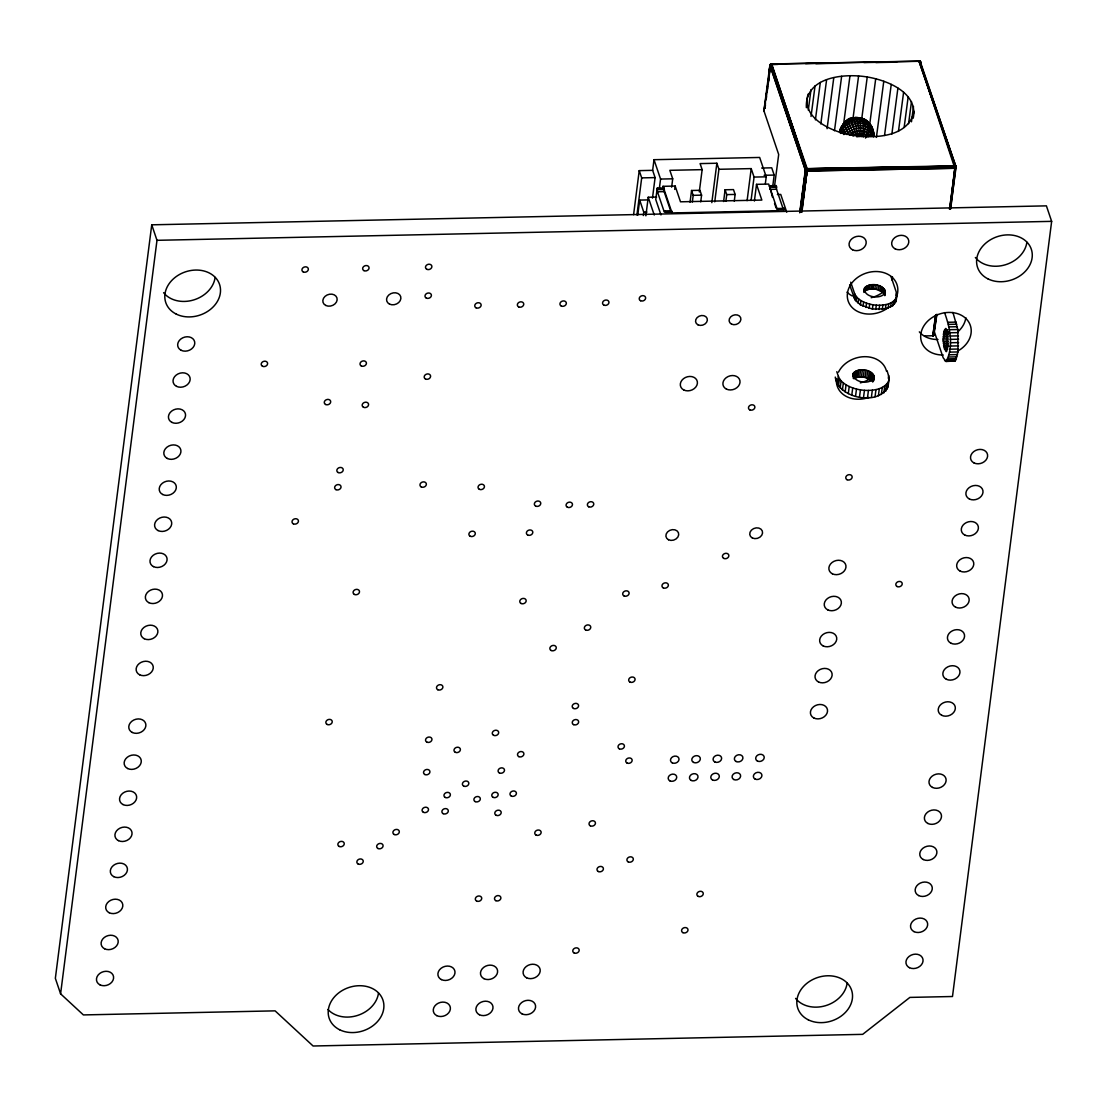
<?xml version="1.0" encoding="UTF-8"?>
<svg xmlns="http://www.w3.org/2000/svg" width="1107" height="1107" viewBox="0 0 1107 1107"><rect width="100%" height="100%" fill="white"/><g stroke="black" fill="none" stroke-linecap="round" stroke-linejoin="round"><path stroke-width="1.5" d="M801.925 212.032L807.266 168.984L771.302 63.791L769.891 65.188L763.913 110.769L778.691 154.496L774.457 186.709M943.136 339.974C948.173 300.108 949.681 380.144 943.136 339.974L948.173 339.877M956.088 167.835C956.227 165.123 956.683 168.831 954.871 168.25L807.058 170.962L805.578 169.426L770.154 64.704L778.124 64.372M870.628 124.897C865.328 117.356 853.967 114.948 846.426 120.774L847.699 127.084L853.027 135.995C857.344 132.826 864.29 132.439 867.985 136.77C875.651 130.017 868.552 116.595 859.17 118.933M872.095 129.685L871.735 127.499L873.658 136.369C874.253 130.114 871.209 123.112 865.439 120.414L866.823 121.825M933.865 330.315L943.164 357.755L946.015 361.491C954.026 347.211 950.014 327.506 944.548 312.589M946.015 361.491L955.12 360.965L957.97 351.957L957.818 329.54L952.933 312.423M841.14 129.132L843.174 123.915L846.564 121.784M763.941 110.921L770.929 64.081L919.336 61.286L920.83 62.462L919.696 61.106L770.707 64.012L770.057 65.05L805.37 169.855L807.321 171.004L771.676 63.819M920.747 62.532L919.045 61.023L955.507 166.175L949.474 209.278M919.862 61.909C917.883 59.709 922.145 62.808 919.613 61.84M920.097 62.006L919.322 61.577L920.72 62.034M920.484 62.241L920.291 61.438M955.798 168.056L955.853 166.258L950.692 208.849M919.225 61.065L954.871 168.25L956.157 166.77M859.682 136.424L860.997 136.396L861.149 133.573L860.07 121.313L858.229 117.757L855.171 117.508L857.316 121.355L858.769 128.108L859.682 136.424L858.354 136.631C855.407 129.035 856.334 108.79 844.184 122.988L845.665 128.799L849.899 134.957C855.254 129.588 866.158 128.799 870.296 136.023C872.925 132.646 873.714 126.862 869.576 124.302M771.164 63.888L807.321 171.004L805.315 170.077L769.918 65.493L770.984 63.943L806.643 168.707C808.442 172.111 805.509 169.634 805.495 170.367L800.098 211.395M835.273 377.072C837.888 399.17 881.809 406.809 888.201 384.835M887.094 370.762L889.142 377.736L887.233 389.194M849.623 284.817L854.922 299.706L860.443 304.868L872.399 309.061L885.365 308.825L892.699 305.712L896.186 300.8L896.504 292.788L890.997 276.529M896.186 300.8L896.891 294.683M873.091 131.193L873.465 134.736L872.786 133.089M800.638 211.769L805.827 170.63L806.906 169.523L954.884 166.714C957.168 167.71 954.151 169.108 955.673 166.119L920.277 61.549L919.294 61.134L920.277 61.549M873.465 136.784C876.467 117.204 845.001 116.885 840.67 133.407L840.393 128.882L843.174 123.915M151.742 224.818L55.35 978.339L60.594 993.823L83.385 1014.925L275.103 1010.857L313.087 1046.004L862.671 1034.353L909.885 997.407L952.49 996.508L1051.65 221.358L1046.406 205.86L151.742 224.818L156.986 240.316L60.594 993.823M633.591 214.661L639.223 170.63L652.646 170.34L655.095 177.604L652.48 198.111M636.94 214.966L641.686 177.881L639.223 170.63M637.743 215.159L639.68 200.09L647.54 199.924M643.347 215.547L643.776 212.198L639.68 200.09M645.865 215.796L648.232 197.254L656.617 197.074M652.646 170.34L654.002 159.699L759.665 157.457L766.224 176.816L765.366 183.499M670.468 210.302L664.145 191.622L663.923 187.996L657.226 188.148L655.759 199.537L660.976 214.938M777.792 209.97L784.503 209.832L784.005 208.379L777.294 208.517L777.695 210.717L672.032 212.945L671.631 210.759L664.92 210.897L664.283 212.004L657.433 191.76L657.226 188.148M659.274 189.076L660.561 179.057L654.002 159.699M662.623 189.366L663.01 186.322L675.173 186.059L680.501 201.806L761.851 200.076L756.524 184.343L768.687 184.08L777.695 210.717M663.84 188.744L663.923 187.996M671.645 187.152L672.71 178.808L669.846 170.326L702.142 169.648L699.292 191.926M674.744 189.408L675.173 186.059M690.048 202.221L691.557 190.487L699.942 190.307L701.575 195.15L700.717 201.861M692.332 202.041L693.19 195.33L691.557 190.487M711.815 202.65L716.866 163.241L700.094 163.601L702.142 169.648M714.748 201.848L718.913 169.288L716.866 163.241M723.604 201.516L725.099 189.767L733.484 189.601L735.131 194.431L734.273 201.142M725.874 201.322L726.746 194.611L725.099 189.767M747.1 200.685L751.196 168.61L718.913 169.288M751.072 200.464L754.061 177.078L751.196 168.61M754.393 201.045L756.524 184.343M769.503 186.502L769.6 185.755L776.311 185.616L776.519 189.242L782.843 207.922M772.451 197.171L769.6 185.755M772.672 186.875L774.18 175.072L771.731 167.821L761.658 168.029M764.591 108.444L765.477 101.706M765.919 98.343L768.798 76.48M769.24 73.104C767.4 71.111 772.561 61.646 769.946 65.05M764.785 108.361L765.449 103.311M766.113 98.26L766.556 94.898M766.999 91.535L767.663 86.484M768.106 83.122L768.77 78.071M769.434 73.02L769.877 69.658M765.006 108.292L765.449 104.93M766.113 99.879L766.556 96.517M767.22 91.466L767.663 88.103M768.327 83.053L768.77 79.69M806.366 107.67C804.803 76.577 844.586 73.145 867.238 76.992C887.399 80.313 918.492 92.697 913.22 118.186M808.29 110.146L810.974 89.722M811.03 116.456L815.056 85.82M799.697 212.807L805.37 169.855M800.25 211.534L805.647 170.506L806.837 169.288L955.701 166.687M800.873 211.866L807.058 170.035L954.912 167.24L955.798 167.918M801.122 211.935L807.128 170.298L955.037 167.517L950.207 209.154M801.385 211.99L807.197 170.547L954.995 167.78L949.972 209.223M801.662 212.018L807.058 171.004M815.402 119.888L820.315 82.444M820.799 123.929L826.611 79.69M827.081 128.675L833.792 77.615M834.484 130.751L841.638 76.286M843.492 125.091L849.982 75.733M852.999 118.518L858.589 75.982M861.647 119.542L867.238 76.992M869.438 126.419L875.706 78.777M837.446 383.492L838.373 376.394L836.795 371.703M838.525 385.762L839.452 378.663L838.373 376.394M840.199 387.962L841.126 380.863L839.452 378.663M854.023 297.825L854.59 293.563L850.729 282.188M842.413 390.038L843.354 382.939L841.126 380.863M854.922 299.706L855.49 295.458L854.59 293.563M876.398 137.42L883.773 81.268M856.32 301.547L856.873 297.285L855.49 295.458M845.139 391.933L846.066 384.849L843.354 382.939M858.174 303.276L858.728 299.015L856.873 297.285M848.294 393.622L849.221 386.523L846.066 384.849M860.443 304.868L860.997 300.606L858.728 299.015M852.874 376.214L853.248 373.377C858.728 366.334 877.284 369.946 873.644 380.836M864.069 291.044L864.442 288.207C869.964 281.178 888.464 284.803 884.839 295.666M884.535 135.455L891.246 84.395M853.137 378.165L853.884 372.478M863.889 292.456L865.079 287.308M863.059 306.265L863.626 302.003L860.997 300.606M851.795 395.047L852.722 387.948L849.221 386.523M854.051 377.362L854.798 371.689M864.525 291.57L865.992 286.519M853.871 378.788L855.033 378.124L855.96 371.025M865.439 290.781L866.601 290.103L867.155 285.855M855.033 378.124L856.417 377.584L857.344 370.485M866.601 290.103L867.985 289.577L868.538 285.315M865.978 307.455L866.546 303.193L863.626 302.003M856.417 377.584L857.967 377.21L858.907 370.112M867.985 289.577L869.548 289.204L870.102 284.942M855.559 396.181L856.486 389.083L852.722 387.948M857.967 377.21L859.669 377.003L860.596 369.918M869.548 289.204L871.237 288.996L871.79 284.734M869.12 308.396L869.687 304.134L866.546 303.193M891.868 134.044L897.902 88.103M871.237 288.996L872.122 288.955L872.676 284.707M859.669 377.003L861.44 376.975L862.381 369.876M872.122 288.955L873.008 288.969L873.575 284.707M859.502 396.984L860.43 389.885L856.486 389.083M861.44 376.975L863.252 377.113L864.193 370.015M873.008 288.969L874.821 289.107L875.388 284.845M872.399 309.061L872.966 304.812L869.687 304.134M872.953 373.972L872.012 381.057L865.051 377.432L865.978 370.333M885.282 290.809L884.728 295.071L882.597 292.11L876.619 289.411L877.173 285.163M863.515 397.441L864.456 390.342C872.8 390.716 883.151 389.719 888.174 382.095M898.455 131.415L903.603 92.268M866.767 377.902L867.694 370.803M875.748 309.448L876.315 305.186C883.621 305.518 893.875 304.522 896.739 296.538M878.335 289.882L878.903 285.634M868.372 378.525L869.299 371.426M879.94 290.504L880.494 286.243M869.798 379.272L870.739 372.173M881.38 291.252L881.933 287.004M867.514 397.551L868.442 390.453M879.083 309.531L879.636 305.283M871.029 380.13L871.97 373.031M882.597 292.11L883.165 287.848M904.142 127.443L908.169 96.807M883.594 293.051L884.147 288.789M872.731 382.053L873.658 374.969M882.307 309.323L882.874 305.062M884.299 294.047L884.867 289.785M871.389 397.288L872.316 390.204M873.52 380.241L874.087 375.993M908.584 123.707L911.49 101.581M885.365 308.825L885.918 304.563M875.042 396.693L875.983 389.595M911.476 121.798L913.496 106.48M888.146 308.037L888.713 303.775M878.391 395.752L879.332 388.654M890.623 306.999L891.177 302.737M892.699 305.712L893.266 301.45M881.352 394.493L882.293 387.395M894.345 304.231L894.913 299.969M896.13 295.624L896.504 292.788M895.521 302.585L896.075 298.323M883.856 392.957L884.784 385.859M885.835 391.186L886.762 384.087M888.312 378.29L888.686 375.453M888.035 387.063L889.142 377.736M924.47 335.919L932.855 335.767L935.54 315.246M932.855 335.767L935.802 315.232M949.737 209.265L955.037 166.05L918.935 61.203M933.104 335.739L936.052 315.191M933.353 335.698L936.273 315.135M933.575 335.642L936.633 314.942M950.401 209.071L955.964 167.946M933.768 335.559L936.896 314.25M839.687 132.577C841.112 121.867 854.327 116.027 863.958 119.528L865.619 126.502L863.474 136.894M852.653 118.006L850.646 118.947L857.067 137.019M840.033 130.294L839.576 132.093L841.195 127.637L844.157 123.306L845.471 123.015M914.119 111.378C908.183 138.707 871.14 138.845 849.097 134.694C830.554 130.944 800.748 117.55 808.165 94.053M874.212 377.003C871.251 385.582 852.113 382.87 853.248 373.377M805.522 169.786L807.183 168.624L954.732 165.87L954.871 168.25L956.005 166.424M769.918 65.493L771.15 63.998M770.181 64.801L769.96 65.271M770.541 64.621L771.205 63.985M806.034 170.741L807.349 169.717L955.936 167.641M873.7 134.445L873.312 136.106C871.278 121.659 849.318 123.071 843.921 134.57C841.555 132.148 839.231 127.042 843.133 124.897M839.576 132.093L840.393 128.882M864.442 288.207C863.502 297.506 880.812 299.942 885.213 292.829M840.13 130.557L841.195 127.637M865.757 134.874C868.345 129.464 869.701 119.777 861.855 118.352M806.795 170.907L954.871 168.25M771.178 64.123L770.569 64.51L807.321 171.004L770.61 64.081L770.154 64.704M805.55 170.16L806.09 169.413M840.13 131.816C844.032 120.746 859.696 115.834 868.981 123.209C870.988 128.315 868.275 133.809 865.508 138.071M956.102 167.129C954.165 169.343 956.905 166.465 955.244 165.925M783.369 209.472L784.005 208.379M844.184 122.988L847.007 120.552L848.944 121.244M842.593 132.826C848.211 121.549 868.677 118.989 873.34 132.259L872.15 135.815C868.483 125.133 852.556 126.323 846.758 134.501L843.036 128.966L842.33 125.977L845.457 121.839M805.647 169.579L806.961 168.817L954.815 166.244L955.991 166.963M770.347 64.649L805.744 169.233L807.321 171.004M919.045 61.369L920.069 61.425M919.28 61.272L920.014 61.314M846.108 121.369L853.137 118.214L858.229 117.757M806.297 169.26L807.017 169.011M771.51 64.068L778.166 64.151M858.714 117.896L859.738 117.757C865.591 121.535 862.92 130.737 862.27 136.562L860.997 136.396M948.533 333.428L943.441 333.968L948.422 334.328M919.35 61.646L920.83 62.462M641.686 177.881L655.095 177.604M764.121 175.293L774.18 175.072M660.561 179.057L672.71 178.808M754.061 177.078L766.224 176.816M657.71 189.601L664.421 189.449M770.085 187.208L776.796 187.069M657.433 191.76L664.145 191.622M769.808 189.38L776.519 189.242M693.19 195.33L701.575 195.15M726.746 194.611L735.131 194.431M777.391 194.514L780.739 194.445L786.745 212.198M643.776 212.198L646.917 212.129M672.129 212.212L665.418 212.35L664.92 210.897M156.986 240.316L1051.65 221.358M805.619 63.639L836.491 63.071M863.944 62.559L896.545 61.95M815.873 63.666L836.463 63.279M875.928 62.546L896.518 62.158M807.224 168.79L955.715 166.285M947.827 322.275L956.213 322.109M948.436 324.379L956.822 324.226M948.976 326.883L957.361 326.717M949.432 329.706L957.818 329.54M944.451 330.038L947.8 329.969M944.105 330.841L947.454 330.785M943.801 331.92L948.837 331.823M949.792 332.778L958.178 332.612M943.551 333.235L948.574 333.138M943.358 334.743L948.381 334.646M950.041 336.03L958.427 335.864M943.219 336.39L948.242 336.307M943.15 338.161L948.173 338.064M950.18 339.379L958.565 339.226M943.206 341.786L948.242 341.689M950.207 342.741L958.579 342.589M943.33 343.544L948.367 343.461M943.524 345.218L948.561 345.121M950.11 346.048L958.496 345.882M943.773 346.726L948.81 346.629M944.077 348.041L947.426 347.985M944.409 349.134L947.772 349.079M949.903 349.189L958.288 349.037M949.585 352.123L957.97 351.957M949.169 354.752L957.555 354.586M948.671 357.007L957.057 356.855M948.076 358.862L956.462 358.696M947.44 360.232L955.825 360.079M944.534 360.633L952.919 360.481L954.4 361.325M946.734 361.117L955.12 360.965M862.242 119.21L863.764 119.238M872.966 304.812L876.315 305.186M860.43 389.885L864.456 390.342M856.735 117.646L860.679 118.075M874.821 289.107L876.619 289.411M863.252 377.113L865.051 377.432M849.318 119.791C846.523 122.144 853.193 131.166 854.479 135.082M919.723 61.203L956.213 167.254M774.554 203.397L776.132 208.061M663.01 186.322L672.032 212.945M648.232 197.254L654.237 215.007M873.631 132.798L873.658 136.369M847.132 983.127A28.381 22.804 -18.7 0 1 825.462 1005.723A28.381 22.804 -18.7 0 1 795.601 998.403M215.118 277.414A28.381 22.804 -18.7 0 1 193.462 300.011A28.381 22.804 -18.7 0 1 163.601 292.691M1026.881 242.225A28.381 22.804 -18.7 0 1 1005.225 264.822A28.381 22.804 -18.7 0 1 975.364 257.502M378.497 993.062A28.381 22.804 -18.7 0 1 357.727 1015.382A28.381 22.804 -18.7 0 1 327.976 1009.515M892.463 276.778A25.765 20.715 -18.7 0 1 891.785 279.905M883.165 291.971A25.765 20.715 -18.7 0 1 871.195 297.714M852.39 295.998A25.765 20.715 -18.7 0 1 847.021 292.151M965.844 317.681A25.765 20.715 -18.7 0 1 957.832 331.823M937.975 339.489A25.765 20.715 -18.7 0 1 919.322 331.865M870.918 378.137A25.765 20.715 -18.7 0 1 860.305 382.884M888.409 307.469A25.765 20.715 -18.7 0 1 848.958 302.986A25.765 20.715 -18.7 0 1 871.154 271.893A25.765 20.715 -18.7 0 1 897.03 295.403M943.219 354.987A25.765 20.715 -18.7 0 1 923.017 327.368A25.765 20.715 -18.7 0 1 963.436 316.519A25.765 20.715 -18.7 0 1 957.61 351.127M868.829 397.399A25.765 20.715 -18.7 0 1 836.518 378.497M838.456 372.187A25.765 20.715 -18.7 0 1 864.387 356.689A25.765 20.715 -18.7 0 1 886.486 371.163M335.933 489.64A3.279 2.643 -18.7 0 0 341.039 487.191A3.279 2.643 -18.7 0 0 336.528 484.949A3.279 2.643 -18.7 0 0 335.933 489.64M527.693 535.027A3.279 2.643 -18.7 0 0 532.799 532.578A3.279 2.643 -18.7 0 0 528.288 530.336A3.279 2.643 -18.7 0 0 527.693 535.027M325.762 305.449A7.306 5.867 -18.7 0 0 337.123 299.997A7.306 5.867 -18.7 0 0 327.091 295.002A7.306 5.867 -18.7 0 0 325.762 305.449M389.498 304.093A7.306 5.867 -18.7 0 0 400.859 298.641A7.306 5.867 -18.7 0 0 390.826 293.646A7.306 5.867 -18.7 0 0 389.498 304.093M808.235 1019.796A28.381 22.804 -18.7 0 0 852.376 998.625A28.381 22.804 -18.7 0 0 813.424 979.211A28.381 22.804 -18.7 0 0 808.235 1019.796M176.234 314.084A28.381 22.804 -18.7 0 0 220.362 292.898A28.381 22.804 -18.7 0 0 181.423 273.484A28.381 22.804 -18.7 0 0 176.234 314.084M987.998 278.895A28.381 22.804 -18.7 0 0 1032.125 257.723A28.381 22.804 -18.7 0 0 993.187 238.309A28.381 22.804 -18.7 0 0 987.998 278.895M339.6 1029.731A28.381 22.804 -18.7 0 0 383.742 1008.56A28.381 22.804 -18.7 0 0 344.803 989.146A28.381 22.804 -18.7 0 0 339.6 1029.731M518.796 756.621A3.279 2.643 -18.7 0 0 523.902 754.171A3.279 2.643 -18.7 0 0 519.404 751.93A3.279 2.643 -18.7 0 0 518.796 756.621M682.894 932.648A3.279 2.643 -18.7 0 0 688 930.198A3.279 2.643 -18.7 0 0 683.489 927.943A3.279 2.643 -18.7 0 0 682.894 932.648M476.619 901.056A3.279 2.643 -18.7 0 0 481.725 898.607A3.279 2.643 -18.7 0 0 477.214 896.366A3.279 2.643 -18.7 0 0 476.619 901.056M463.708 786.108A3.279 2.643 -18.7 0 0 468.815 783.659A3.279 2.643 -18.7 0 0 464.303 781.404A3.279 2.643 -18.7 0 0 463.708 786.108M627.046 763.041A3.279 2.643 -18.7 0 0 632.152 760.592A3.279 2.643 -18.7 0 0 627.641 758.337A3.279 2.643 -18.7 0 0 627.046 763.041M574.076 952.933A3.279 2.643 -18.7 0 0 579.182 950.484A3.279 2.643 -18.7 0 0 574.671 948.229A3.279 2.643 -18.7 0 0 574.076 952.933M476.038 307.801A3.279 2.643 -18.7 0 0 481.144 305.352A3.279 2.643 -18.7 0 0 476.633 303.11A3.279 2.643 -18.7 0 0 476.038 307.801M518.643 306.902A3.279 2.643 -18.7 0 0 523.749 304.453A3.279 2.643 -18.7 0 0 519.238 302.211A3.279 2.643 -18.7 0 0 518.643 306.902M561.235 306.002A3.279 2.643 -18.7 0 0 566.341 303.553A3.279 2.643 -18.7 0 0 561.844 301.298A3.279 2.643 -18.7 0 0 561.235 306.002M603.841 305.089A3.279 2.643 -18.7 0 0 608.947 302.64A3.279 2.643 -18.7 0 0 604.45 300.398A3.279 2.643 -18.7 0 0 603.841 305.089M496.088 815.264A3.279 2.643 -18.7 0 0 501.194 812.815A3.279 2.643 -18.7 0 0 496.697 810.559A3.279 2.643 -18.7 0 0 496.088 815.264M628.209 861.896A3.279 2.643 -18.7 0 0 633.315 859.447A3.279 2.643 -18.7 0 0 628.818 857.192A3.279 2.643 -18.7 0 0 628.209 861.896M536.051 835.079A3.279 2.643 -18.7 0 0 541.143 832.63A3.279 2.643 -18.7 0 0 536.646 830.388A3.279 2.643 -18.7 0 0 536.051 835.079M698.157 896.366A3.279 2.643 -18.7 0 0 703.263 893.916A3.279 2.643 -18.7 0 0 698.752 891.675A3.279 2.643 -18.7 0 0 698.157 896.366M475.207 801.606A3.279 2.643 -18.7 0 0 480.313 799.157A3.279 2.643 -18.7 0 0 475.802 796.902A3.279 2.643 -18.7 0 0 475.207 801.606M443.187 813.673A3.279 2.643 -18.7 0 0 448.293 811.223A3.279 2.643 -18.7 0 0 443.782 808.982A3.279 2.643 -18.7 0 0 443.187 813.673M423.386 812.303A3.279 2.643 -18.7 0 0 428.492 809.854A3.279 2.643 -18.7 0 0 423.995 807.598A3.279 2.643 -18.7 0 0 423.386 812.303M358.142 864.014A3.279 2.643 -18.7 0 0 363.248 861.564A3.279 2.643 -18.7 0 0 358.751 859.323A3.279 2.643 -18.7 0 0 358.142 864.014M339.143 846.44A3.279 2.643 -18.7 0 0 344.249 843.991A3.279 2.643 -18.7 0 0 339.752 841.749A3.279 2.643 -18.7 0 0 339.143 846.44M426.845 742.119A3.279 2.643 -18.7 0 0 431.951 739.656A3.279 2.643 -18.7 0 0 427.454 737.414A3.279 2.643 -18.7 0 0 426.845 742.119M327.132 724.448A3.279 2.643 -18.7 0 0 332.238 721.999A3.279 2.643 -18.7 0 0 327.741 719.758A3.279 2.643 -18.7 0 0 327.132 724.448M377.971 848.502A3.279 2.643 -18.7 0 0 383.077 846.052A3.279 2.643 -18.7 0 0 378.58 843.797A3.279 2.643 -18.7 0 0 377.971 848.502M394.203 834.498A3.279 2.643 -18.7 0 0 399.309 832.035A3.279 2.643 -18.7 0 0 394.812 829.793A3.279 2.643 -18.7 0 0 394.203 834.498M354.392 594.431A3.279 2.643 -18.7 0 0 359.498 591.982A3.279 2.643 -18.7 0 0 354.987 589.74A3.279 2.643 -18.7 0 0 354.392 594.431M293.327 523.819A3.279 2.643 -18.7 0 0 298.433 521.369A3.279 2.643 -18.7 0 0 293.922 519.114A3.279 2.643 -18.7 0 0 293.327 523.819M437.791 689.744A3.279 2.643 -18.7 0 0 442.897 687.295A3.279 2.643 -18.7 0 0 438.4 685.053A3.279 2.643 -18.7 0 0 437.791 689.744M535.65 506.093A3.279 2.643 -18.7 0 0 540.756 503.643A3.279 2.643 -18.7 0 0 536.245 501.402A3.279 2.643 -18.7 0 0 535.65 506.093M495.784 900.655A3.279 2.643 -18.7 0 0 500.89 898.206A3.279 2.643 -18.7 0 0 496.393 895.964A3.279 2.643 -18.7 0 0 495.784 900.655M424.825 774.513A3.279 2.643 -18.7 0 0 429.931 772.063A3.279 2.643 -18.7 0 0 425.434 769.822A3.279 2.643 -18.7 0 0 424.825 774.513M551.161 650.501A3.279 2.643 -18.7 0 0 556.268 648.052A3.279 2.643 -18.7 0 0 551.756 645.796A3.279 2.643 -18.7 0 0 551.161 650.501M521.065 603.481A3.279 2.643 -18.7 0 0 526.171 601.032A3.279 2.643 -18.7 0 0 521.66 598.79A3.279 2.643 -18.7 0 0 521.065 603.481M499.382 772.935A3.279 2.643 -18.7 0 0 504.488 770.486A3.279 2.643 -18.7 0 0 499.977 768.244A3.279 2.643 -18.7 0 0 499.382 772.935M590.335 825.836A3.279 2.643 -18.7 0 0 595.441 823.387A3.279 2.643 -18.7 0 0 590.93 821.131A3.279 2.643 -18.7 0 0 590.335 825.836M598.292 871.513A3.279 2.643 -18.7 0 0 603.398 869.064A3.279 2.643 -18.7 0 0 598.887 866.823A3.279 2.643 -18.7 0 0 598.292 871.513M363.954 270.634A3.279 2.643 -18.7 0 0 369.06 268.185A3.279 2.643 -18.7 0 0 364.549 265.929A3.279 2.643 -18.7 0 0 363.954 270.634M303.235 271.921A3.279 2.643 -18.7 0 0 308.341 269.471A3.279 2.643 -18.7 0 0 303.83 267.216A3.279 2.643 -18.7 0 0 303.235 271.921M426.776 269.292A3.279 2.643 -18.7 0 0 431.882 266.842A3.279 2.643 -18.7 0 0 427.385 264.601A3.279 2.643 -18.7 0 0 426.776 269.292M619.311 748.816A3.279 2.643 -18.7 0 0 624.417 746.367A3.279 2.643 -18.7 0 0 619.906 744.125A3.279 2.643 -18.7 0 0 619.311 748.816M325.583 404.484A3.279 2.643 -18.7 0 0 330.689 402.021A3.279 2.643 -18.7 0 0 326.191 399.779A3.279 2.643 -18.7 0 0 325.583 404.484M585.645 629.994A3.279 2.643 -18.7 0 0 590.751 627.544A3.279 2.643 -18.7 0 0 586.253 625.289A3.279 2.643 -18.7 0 0 585.645 629.994M847.049 479.718A3.279 2.643 -18.7 0 0 852.155 477.269A3.279 2.643 -18.7 0 0 847.658 475.028A3.279 2.643 -18.7 0 0 847.049 479.718M425.489 378.995A3.279 2.643 -18.7 0 0 430.595 376.532A3.279 2.643 -18.7 0 0 426.098 374.291A3.279 2.643 -18.7 0 0 425.489 378.995M361.311 365.96A3.279 2.643 -18.7 0 0 366.417 363.511A3.279 2.643 -18.7 0 0 361.906 361.269A3.279 2.643 -18.7 0 0 361.311 365.96M629.966 682.078A3.279 2.643 -18.7 0 0 635.072 679.629A3.279 2.643 -18.7 0 0 630.575 677.387A3.279 2.643 -18.7 0 0 629.966 682.078M493.57 735.311A3.279 2.643 -18.7 0 0 498.676 732.862A3.279 2.643 -18.7 0 0 494.179 730.606A3.279 2.643 -18.7 0 0 493.57 735.311M445.263 797.455A3.279 2.643 -18.7 0 0 450.369 795.006A3.279 2.643 -18.7 0 0 445.858 792.764A3.279 2.643 -18.7 0 0 445.263 797.455M426.292 298.074A3.279 2.643 -18.7 0 0 431.398 295.624A3.279 2.643 -18.7 0 0 426.901 293.369A3.279 2.643 -18.7 0 0 426.292 298.074M723.743 558.398A3.279 2.643 -18.7 0 0 728.849 555.935A3.279 2.643 -18.7 0 0 724.338 553.694A3.279 2.643 -18.7 0 0 723.743 558.398M455.281 752.29A3.279 2.643 -18.7 0 0 460.387 749.84A3.279 2.643 -18.7 0 0 455.89 747.599A3.279 2.643 -18.7 0 0 455.281 752.29M573.495 708.438A3.279 2.643 -18.7 0 0 578.587 705.989A3.279 2.643 -18.7 0 0 574.09 703.748A3.279 2.643 -18.7 0 0 573.495 708.438M573.537 724.615A3.279 2.643 -18.7 0 0 578.643 722.165A3.279 2.643 -18.7 0 0 574.146 719.924A3.279 2.643 -18.7 0 0 573.537 724.615M663.259 587.886A3.279 2.643 -18.7 0 0 668.365 585.437A3.279 2.643 -18.7 0 0 663.868 583.195A3.279 2.643 -18.7 0 0 663.259 587.886M588.661 506.771A3.279 2.643 -18.7 0 0 593.767 504.322A3.279 2.643 -18.7 0 0 589.27 502.08A3.279 2.643 -18.7 0 0 588.661 506.771M511.296 796.058A3.279 2.643 -18.7 0 0 516.402 793.608A3.279 2.643 -18.7 0 0 511.891 791.353A3.279 2.643 -18.7 0 0 511.296 796.058M493.072 797.344A3.279 2.643 -18.7 0 0 498.164 794.895A3.279 2.643 -18.7 0 0 493.667 792.654A3.279 2.643 -18.7 0 0 493.072 797.344M624.002 595.912A3.279 2.643 -18.7 0 0 629.108 593.463A3.279 2.643 -18.7 0 0 624.597 591.207A3.279 2.643 -18.7 0 0 624.002 595.912M567.365 507.214A3.279 2.643 -18.7 0 0 572.471 504.764A3.279 2.643 -18.7 0 0 567.96 502.523A3.279 2.643 -18.7 0 0 567.365 507.214M470.184 536.245A3.279 2.643 -18.7 0 0 475.29 533.795A3.279 2.643 -18.7 0 0 470.779 531.554A3.279 2.643 -18.7 0 0 470.184 536.245M363.47 407.265A3.279 2.643 -18.7 0 0 368.576 404.816A3.279 2.643 -18.7 0 0 364.065 402.574A3.279 2.643 -18.7 0 0 363.47 407.265M479.331 489.308A3.279 2.643 -18.7 0 0 484.437 486.859A3.279 2.643 -18.7 0 0 479.926 484.617A3.279 2.643 -18.7 0 0 479.331 489.308M338.119 472.523A3.279 2.643 -18.7 0 0 343.225 470.074A3.279 2.643 -18.7 0 0 338.728 467.832A3.279 2.643 -18.7 0 0 338.119 472.523M640.524 300.717A3.279 2.643 -18.7 0 0 645.63 298.267A3.279 2.643 -18.7 0 0 641.119 296.026A3.279 2.643 -18.7 0 0 640.524 300.717M749.771 409.867A3.279 2.643 -18.7 0 0 754.877 407.418A3.279 2.643 -18.7 0 0 750.366 405.176A3.279 2.643 -18.7 0 0 749.771 409.867M421.255 486.942A3.279 2.643 -18.7 0 0 426.361 484.492A3.279 2.643 -18.7 0 0 421.85 482.251A3.279 2.643 -18.7 0 0 421.255 486.942M262.497 366.265A3.279 2.643 -18.7 0 0 267.603 363.816A3.279 2.643 -18.7 0 0 263.092 361.574A3.279 2.643 -18.7 0 0 262.497 366.265M897.113 586.53A3.279 2.643 -18.7 0 0 902.219 584.081A3.279 2.643 -18.7 0 0 897.722 581.825A3.279 2.643 -18.7 0 0 897.113 586.53M895.176 248.867A8.731 7.016 -18.7 0 0 908.75 242.364A8.731 7.016 -18.7 0 0 896.767 236.386A8.731 7.016 -18.7 0 0 895.176 248.867M852.57 249.781A8.731 7.016 -18.7 0 0 866.158 243.263A8.731 7.016 -18.7 0 0 854.175 237.285A8.731 7.016 -18.7 0 0 852.57 249.781M813.908 718.014A8.731 7.016 -18.7 0 0 827.496 711.51A8.731 7.016 -18.7 0 0 815.513 705.533A8.731 7.016 -18.7 0 0 813.908 718.014M818.53 681.967A8.731 7.016 -18.7 0 0 832.104 675.45A8.731 7.016 -18.7 0 0 820.121 669.472A8.731 7.016 -18.7 0 0 818.53 681.967M823.138 645.907A8.731 7.016 -18.7 0 0 836.712 639.403A8.731 7.016 -18.7 0 0 824.743 633.425A8.731 7.016 -18.7 0 0 823.138 645.907M827.745 609.86A8.731 7.016 -18.7 0 0 841.334 603.343A8.731 7.016 -18.7 0 0 829.351 597.365A8.731 7.016 -18.7 0 0 827.745 609.86M832.367 573.8A8.731 7.016 -18.7 0 0 845.942 567.296A8.731 7.016 -18.7 0 0 833.958 561.318A8.731 7.016 -18.7 0 0 832.367 573.8M672.226 762.848A4.359 3.515 -18.7 0 0 679.006 759.596A4.359 3.515 -18.7 0 0 673.014 756.607A4.359 3.515 -18.7 0 0 672.226 762.848M669.915 780.878A4.359 3.515 -18.7 0 0 676.709 777.626A4.359 3.515 -18.7 0 0 670.717 774.637A4.359 3.515 -18.7 0 0 669.915 780.878M693.522 762.405A4.359 3.515 -18.7 0 0 700.316 759.139A4.359 3.515 -18.7 0 0 694.324 756.164A4.359 3.515 -18.7 0 0 693.522 762.405M691.211 780.435A4.359 3.515 -18.7 0 0 698.005 777.169A4.359 3.515 -18.7 0 0 692.013 774.18A4.359 3.515 -18.7 0 0 691.211 780.435M714.818 761.948A4.359 3.515 -18.7 0 0 721.612 758.696A4.359 3.515 -18.7 0 0 715.62 755.707A4.359 3.515 -18.7 0 0 714.818 761.948M712.521 779.978A4.359 3.515 -18.7 0 0 719.301 776.713A4.359 3.515 -18.7 0 0 713.309 773.738A4.359 3.515 -18.7 0 0 712.521 779.978M736.127 761.505A4.359 3.515 -18.7 0 0 742.908 758.24A4.359 3.515 -18.7 0 0 736.916 755.251A4.359 3.515 -18.7 0 0 736.127 761.505M733.816 779.522A4.359 3.515 -18.7 0 0 740.611 776.27A4.359 3.515 -18.7 0 0 734.619 773.281A4.359 3.515 -18.7 0 0 733.816 779.522M757.423 761.049A4.359 3.515 -18.7 0 0 764.217 757.797A4.359 3.515 -18.7 0 0 758.226 754.808A4.359 3.515 -18.7 0 0 757.423 761.049M755.112 779.079A4.359 3.515 -18.7 0 0 761.907 775.813A4.359 3.515 -18.7 0 0 755.915 772.824A4.359 3.515 -18.7 0 0 755.112 779.079M960.17 571.101A8.731 7.016 -18.7 0 0 973.745 564.584A8.731 7.016 -18.7 0 0 961.775 558.606A8.731 7.016 -18.7 0 0 960.17 571.101M955.562 607.148A8.731 7.016 -18.7 0 0 969.137 600.631A8.731 7.016 -18.7 0 0 957.154 594.667A8.731 7.016 -18.7 0 0 955.562 607.148M932.495 787.423A8.731 7.016 -18.7 0 0 946.084 780.905A8.731 7.016 -18.7 0 0 934.1 774.928A8.731 7.016 -18.7 0 0 932.495 787.423M927.887 823.47A8.731 7.016 -18.7 0 0 941.462 816.952A8.731 7.016 -18.7 0 0 929.479 810.988A8.731 7.016 -18.7 0 0 927.887 823.47M923.28 859.53A8.731 7.016 -18.7 0 0 936.854 853.013A8.731 7.016 -18.7 0 0 924.871 847.035A8.731 7.016 -18.7 0 0 923.28 859.53M918.658 895.577A8.731 7.016 -18.7 0 0 932.246 889.059A8.731 7.016 -18.7 0 0 920.263 883.095A8.731 7.016 -18.7 0 0 918.658 895.577M914.05 931.637A8.731 7.016 -18.7 0 0 927.624 925.12A8.731 7.016 -18.7 0 0 915.641 919.142A8.731 7.016 -18.7 0 0 914.05 931.637M909.442 967.684A8.731 7.016 -18.7 0 0 923.017 961.167A8.731 7.016 -18.7 0 0 911.033 955.203A8.731 7.016 -18.7 0 0 909.442 967.684M171.931 422.404A8.731 7.016 -18.7 0 0 185.519 415.886A8.731 7.016 -18.7 0 0 173.536 409.922A8.731 7.016 -18.7 0 0 171.931 422.404M99.976 984.843A8.731 7.016 -18.7 0 0 113.564 978.325A8.731 7.016 -18.7 0 0 101.581 972.347A8.731 7.016 -18.7 0 0 99.976 984.843M104.598 948.782A8.731 7.016 -18.7 0 0 118.172 942.265A8.731 7.016 -18.7 0 0 106.189 936.301A8.731 7.016 -18.7 0 0 104.598 948.782M109.206 912.735A8.731 7.016 -18.7 0 0 122.78 906.218A8.731 7.016 -18.7 0 0 110.811 900.24A8.731 7.016 -18.7 0 0 109.206 912.735M113.813 876.675A8.731 7.016 -18.7 0 0 127.402 870.171A8.731 7.016 -18.7 0 0 115.419 864.193A8.731 7.016 -18.7 0 0 113.813 876.675M118.435 840.628A8.731 7.016 -18.7 0 0 132.01 834.111A8.731 7.016 -18.7 0 0 120.026 828.133A8.731 7.016 -18.7 0 0 118.435 840.628M123.043 804.568A8.731 7.016 -18.7 0 0 136.618 798.064A8.731 7.016 -18.7 0 0 124.648 792.086A8.731 7.016 -18.7 0 0 123.043 804.568M127.651 768.521A8.731 7.016 -18.7 0 0 141.239 762.003A8.731 7.016 -18.7 0 0 129.256 756.026A8.731 7.016 -18.7 0 0 127.651 768.521M132.273 732.46A8.731 7.016 -18.7 0 0 145.847 725.957A8.731 7.016 -18.7 0 0 133.864 719.979A8.731 7.016 -18.7 0 0 132.273 732.46M139.648 674.786A8.731 7.016 -18.7 0 0 153.223 668.268A8.731 7.016 -18.7 0 0 141.239 662.29A8.731 7.016 -18.7 0 0 139.648 674.786M144.256 638.725A8.731 7.016 -18.7 0 0 157.844 632.208A8.731 7.016 -18.7 0 0 145.861 626.244A8.731 7.016 -18.7 0 0 144.256 638.725M148.878 602.678A8.731 7.016 -18.7 0 0 162.452 596.161A8.731 7.016 -18.7 0 0 150.469 590.183A8.731 7.016 -18.7 0 0 148.878 602.678M153.486 566.618A8.731 7.016 -18.7 0 0 167.06 560.1A8.731 7.016 -18.7 0 0 155.077 554.137A8.731 7.016 -18.7 0 0 153.486 566.618M158.093 530.571A8.731 7.016 -18.7 0 0 171.682 524.054A8.731 7.016 -18.7 0 0 159.699 518.076A8.731 7.016 -18.7 0 0 158.093 530.571M162.715 494.511A8.731 7.016 -18.7 0 0 176.29 487.993A8.731 7.016 -18.7 0 0 164.306 482.029A8.731 7.016 -18.7 0 0 162.715 494.511M950.941 643.209A8.731 7.016 -18.7 0 0 964.529 636.691A8.731 7.016 -18.7 0 0 952.546 630.713A8.731 7.016 -18.7 0 0 950.941 643.209M946.333 679.255A8.731 7.016 -18.7 0 0 959.921 672.738A8.731 7.016 -18.7 0 0 947.938 666.774A8.731 7.016 -18.7 0 0 946.333 679.255M167.323 458.464A8.731 7.016 -18.7 0 0 180.898 451.947A8.731 7.016 -18.7 0 0 168.914 445.969A8.731 7.016 -18.7 0 0 167.323 458.464M521.978 1013.832A8.731 7.016 -18.7 0 0 535.567 1007.315A8.731 7.016 -18.7 0 0 523.583 1001.351A8.731 7.016 -18.7 0 0 521.978 1013.832M969.4 498.994A8.731 7.016 -18.7 0 0 982.974 492.477A8.731 7.016 -18.7 0 0 970.991 486.499A8.731 7.016 -18.7 0 0 969.4 498.994M441.389 979.584A8.731 7.016 -18.7 0 0 454.963 973.067A8.731 7.016 -18.7 0 0 442.994 967.103A8.731 7.016 -18.7 0 0 441.389 979.584M479.386 1014.732A8.731 7.016 -18.7 0 0 492.961 1008.228A8.731 7.016 -18.7 0 0 480.978 1002.25A8.731 7.016 -18.7 0 0 479.386 1014.732M974.008 462.934A8.731 7.016 -18.7 0 0 987.582 456.416A8.731 7.016 -18.7 0 0 975.613 450.452A8.731 7.016 -18.7 0 0 974.008 462.934M964.778 535.041A8.731 7.016 -18.7 0 0 978.367 528.523A8.731 7.016 -18.7 0 0 966.383 522.559A8.731 7.016 -18.7 0 0 964.778 535.041M526.6 977.785A8.731 7.016 -18.7 0 0 540.174 971.268A8.731 7.016 -18.7 0 0 528.191 965.29A8.731 7.016 -18.7 0 0 526.6 977.785M483.994 978.685A8.731 7.016 -18.7 0 0 497.569 972.167A8.731 7.016 -18.7 0 0 485.586 966.19A8.731 7.016 -18.7 0 0 483.994 978.685M181.161 350.296A8.731 7.016 -18.7 0 0 194.735 343.779A8.731 7.016 -18.7 0 0 182.752 337.815A8.731 7.016 -18.7 0 0 181.161 350.296M176.553 386.357A8.731 7.016 -18.7 0 0 190.127 379.839A8.731 7.016 -18.7 0 0 178.144 373.862A8.731 7.016 -18.7 0 0 176.553 386.357M436.781 1015.645A8.731 7.016 -18.7 0 0 450.355 1009.127A8.731 7.016 -18.7 0 0 438.372 1003.15A8.731 7.016 -18.7 0 0 436.781 1015.645M941.725 715.316A8.731 7.016 -18.7 0 0 955.299 708.798A8.731 7.016 -18.7 0 0 943.316 702.82A8.731 7.016 -18.7 0 0 941.725 715.316M731.519 324.116A6.019 4.829 -18.7 0 0 740.874 319.619A6.019 4.829 -18.7 0 0 732.626 315.509A6.019 4.829 -18.7 0 0 731.519 324.116M697.977 324.821A6.019 4.829 -18.7 0 0 707.331 320.338A6.019 4.829 -18.7 0 0 699.084 316.215A6.019 4.829 -18.7 0 0 697.977 324.821M726.413 389.083A8.731 7.016 -18.7 0 0 739.988 382.565A8.731 7.016 -18.7 0 0 728.005 376.588A8.731 7.016 -18.7 0 0 726.413 389.083M683.808 389.982A8.731 7.016 -18.7 0 0 697.382 383.465A8.731 7.016 -18.7 0 0 685.399 377.501A8.731 7.016 -18.7 0 0 683.808 389.982M752.359 537.988A6.545 5.258 -18.7 0 0 762.543 533.104A6.545 5.258 -18.7 0 0 753.563 528.62A6.545 5.258 -18.7 0 0 752.359 537.988M668.503 539.759A6.545 5.258 -18.7 0 0 678.688 534.875A6.545 5.258 -18.7 0 0 669.693 530.405A6.545 5.258 -18.7 0 0 668.503 539.759"/></g></svg>
